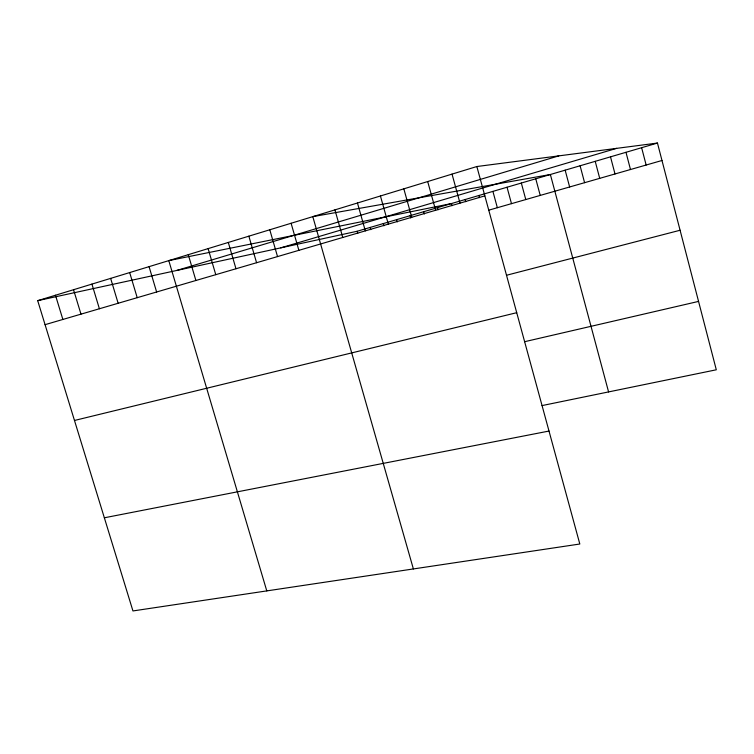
<?xml version="1.0" encoding="UTF-8"?>
<svg xmlns="http://www.w3.org/2000/svg" width="754" height="754" viewBox="0 0 754 754"><rect width="100%" height="100%" fill="white"/><g stroke="black" fill="none" stroke-linecap="round" stroke-linejoin="round"><path stroke-width="1.13" d="M476.848 166.53L579.817 544.011L132.949 610.947L37.7 300.667L476.848 166.53L657.46 143.053L716.3 369.79L542.051 405.586M176.813 270.441L558.789 155.88M280.705 247.868L616.631 148.359M37.7 300.667L357.104 231.271L657.46 143.053M45.07 324.672L484.85 195.861M488.743 210.178L661.984 160.489M506.499 275.267L680.089 230.253M74.476 420.468L516.716 312.693M524.624 341.703L698.553 301.411M104.354 517.791L549.006 431.052M73.543 289.715L80.98 314.154M55.466 295.238L62.874 319.46M91.931 284.098L99.396 308.754M110.64 278.386L118.142 303.268M129.679 272.571L137.209 297.679M149.066 266.652L156.625 291.996M188.274 254.673L195.899 280.497M266.784 590.9L168.792 260.62L451.448 203.561L452.032 205.701M208.113 248.613L215.767 274.673M228.302 242.449L235.983 268.754M248.858 236.172L256.567 262.722M269.781 229.772L277.529 256.586M291.101 223.269L298.876 250.337M413.381 568.94L312.806 216.634L550.373 174.504L608.582 391.92M357.104 231.271L357.726 233.476M334.927 209.876L342.759 237.482M383.324 223.57L383.946 225.795M370.139 227.444L370.77 229.659M357.462 202.996L365.322 230.875M396.651 219.659L397.273 221.893M380.431 195.983L388.319 224.136M423.748 211.695L424.37 213.966M403.833 188.83L411.75 217.275M410.119 215.701L410.751 217.953M437.518 207.652L438.102 209.782M427.697 181.544L435.642 210.272M465.114 199.546L465.708 201.695M452.032 174.108L460.006 203.137M492.909 191.384L497.348 207.708M478.931 195.484L479.525 197.652M521.325 183.043L525.783 199.556M507.037 187.237L511.485 203.655M535.764 178.792L540.232 195.409M565.151 170.168L569.638 186.973M580.099 165.776L584.586 182.685M610.504 156.841L615.01 173.967M595.217 161.337L599.713 178.349M625.98 152.299L630.485 169.527M641.626 147.699L646.15 165.032"/></g></svg>
